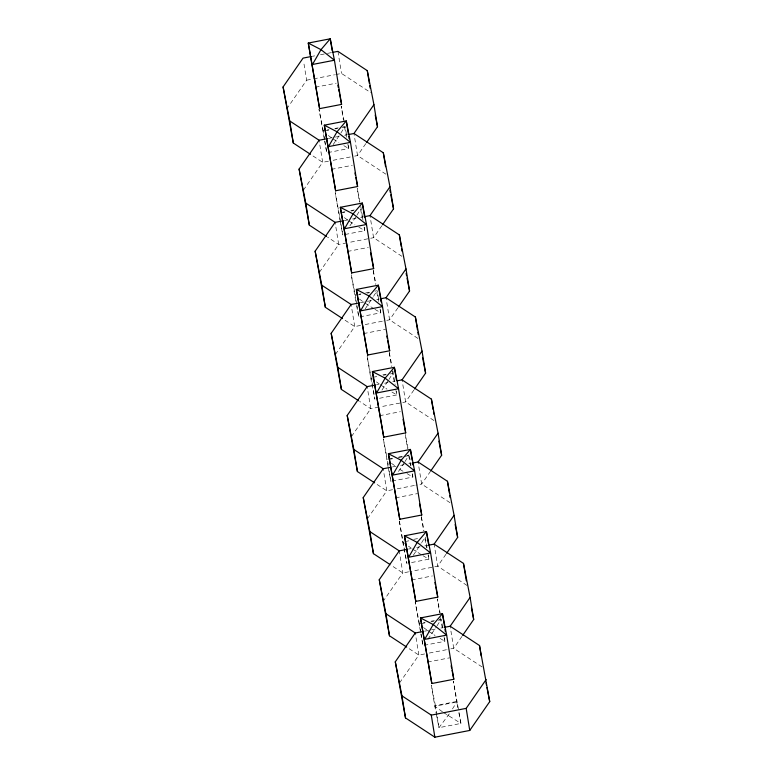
<?xml version="1.0" encoding="UTF-8"?>
<svg xmlns="http://www.w3.org/2000/svg" width="776" height="776" viewBox="0 0 776 776"><rect width="100%" height="100%" fill="white"/><g stroke="black" fill="none" stroke-linecap="round" stroke-linejoin="round"><path stroke-width="0.58" stroke-dasharray="3.88 2.91" d="M333.127 144.656L340.257 134.073M340.868 133.084L344.554 127.119L342.235 127.565M349.869 225.874L356.291 216.203M356.902 215.204L360.588 209.248L362.567 219.395M365.195 308.906L372.936 297.334M373.547 296.335L376.612 291.369L378.591 301.524M381.928 390.124L388.349 380.453M388.96 379.454L392.646 373.498L392.268 371.17M404.383 462.583L397.962 472.254M404.994 461.584L408.68 455.619L404.053 456.521M413.288 555.286L421.029 543.714M421.64 542.715L424.705 537.749L426.684 547.895M427.896 639.22L436.442 626.833M437.053 625.834L440.739 619.869L440.361 617.55M436.335 714.143L438.974 727.684L450.022 712.931M452.476 708.954L456.763 701.999L453.378 681.076L460.954 723.426L438.974 727.684L437.092 716.064M286.654 109.028L306.627 80.2L303.61 61.605M303.377 190.159L322.661 162.32L319.082 140.243M365.797 143.638L357.532 155.569L354.05 156.248M319.411 272.279L338.685 244.45L335.116 222.363M381.831 225.767L373.566 237.698L347.988 242.645M335.436 354.409L354.719 326.57L351.14 304.493M397.865 307.888L389.6 319.819L383.78 320.944M351.47 436.529L370.753 408.7L367.174 386.623M413.889 390.018L405.625 401.949L380.046 406.896M367.504 518.659L386.778 490.82L383.199 468.743M430.612 471.148L421.659 484.069L415.849 485.194M382.84 601.778L402.812 572.95L399.233 550.873M445.948 554.268L437.693 566.199L409.786 571.602M399.562 682.909L418.836 655.07L415.451 634.157M461.982 636.398L453.717 648.319L447.907 649.444M312.35 56.318L314.678 55.862M320.488 54.737L326.298 53.612M327.462 53.389L330.954 52.71M306.627 80.2L312.437 79.065M313.601 78.842L334.534 74.797M335.688 74.564L341.508 73.439L370.86 92.722M315.425 87.213L336.241 83.187M324.688 140.019L323.185 130.727L328.966 129.602M334.747 128.486L338.22 127.817M342.846 126.915L345.155 126.469L346.853 136.925M324.892 130.921L329.519 130.029M335.3 128.913L337.608 128.467M328.384 138.438L334.194 137.313M335.358 137.09L340.004 136.188M344.66 135.286L346.988 134.84M327.918 152.581L348.734 148.546L348.172 145.064M328.471 161.195L322.661 162.32L311.525 155.006M333.117 160.292L352.886 156.471M331.459 169.343L352.275 165.307M342.682 212.178L345 211.732M350.781 210.606L354.254 209.937M340.926 213.051L345.553 212.158M351.334 211.033L353.643 210.587M344.408 220.568L347.9 219.889M352.546 218.987L356.038 218.318M360.685 217.416L363.013 216.97M345.107 234.478L364.769 230.676L364.206 227.193M346.824 242.869L338.685 244.45L327.55 237.136M347.483 251.463L368.309 247.437M356.756 304.27L355.243 294.977L361.034 293.852M365.651 292.959L369.124 292.29M374.905 291.165L377.223 290.719L378.911 301.185M356.95 295.181L361.577 294.279M367.358 293.163L369.677 292.717M360.442 302.688L366.253 301.563M367.417 301.34L372.073 300.438M376.719 299.536L379.047 299.09M359.977 316.831L380.793 312.806L380.046 308.15M360.53 325.445L354.719 326.57L343.584 319.256M365.186 324.543L382.626 321.167M363.517 333.593L385.497 329.334M382.84 374.866L386.312 374.187M372.984 377.301L377.611 376.409M383.392 375.283L385.701 374.837M390.328 373.945L392.646 373.498L394.625 383.645M376.476 384.818L378.795 384.363M384.615 383.237L388.097 382.568M392.753 381.666L395.081 381.22M379.483 398.282L396.827 394.926L396.264 391.444M378.892 407.119L370.753 408.7L359.608 401.386M379.551 415.713L400.368 411.687M388.252 465.037L387.311 459.227L394.247 457.879M398.874 456.986L402.346 456.317M406.973 455.425L409.282 454.969M389.019 459.431L393.636 458.529M398.263 457.636L402.889 456.744M392.501 466.939L395.993 466.269M400.639 465.367L404.131 464.688M408.777 463.796L411.105 463.34M392.045 481.081L412.861 477.056L412.298 473.564M392.588 489.695L386.778 490.82L375.642 483.506M397.244 488.793L414.685 485.417M395.576 497.843L417.556 493.584M413.744 539.339L418.371 538.437M405.043 541.551L410.824 540.435M408.535 549.068L410.863 548.622M416.673 547.497L420.165 546.818M424.811 545.916L428.303 545.247M411.542 562.532L428.885 559.176L428.139 554.53M408.622 571.825L402.812 572.95L390.658 564.967M411.61 579.963L432.426 575.938M420.873 632.779L419.37 623.477L425.151 622.362M430.932 621.236L434.405 620.567M439.032 619.675L441.34 619.229L443.038 629.685M421.077 623.681L425.704 622.779M431.485 621.663L433.794 621.217M438.421 620.325L440.739 619.869L442.718 630.025M424.569 631.198L430.379 630.073M431.543 629.84L435.026 629.171M440.846 628.046L443.164 627.59M424.103 645.331L444.92 641.306L444.357 637.814M424.656 653.945L418.836 655.07L407.701 647.766M429.303 653.053L446.743 649.677M427.644 662.093L449.614 657.835M436.907 714.9L435.404 705.607L457.374 701.349M333.098 138.962L338.908 142.765M343.826 145.655L348.734 148.546L347.852 144.035M349.122 221.092L354.942 224.894M358.871 227.203L364.769 230.676L364.109 227.29M365.156 303.212L373.916 308.751M374.905 309.333L380.793 312.806L379.92 308.285M380.23 384.654L387.001 389.145M391.919 392.035L396.827 394.926L395.944 390.415M403.035 471.274L400.086 469.538L399.912 468.452M406.964 473.583L412.861 477.056L412.201 473.67M412.289 548.904L422.008 555.131M422.998 555.713L428.885 559.176L428.012 554.665M428.323 631.024L435.094 635.525M440.011 638.415L444.92 641.306L444.037 636.795M443.397 712.465L460.954 723.426L458.752 712.155M385.885 174.183L357.532 155.569L353.963 133.491M401.91 256.313L373.566 237.698L369.987 215.612M417.944 338.433L389.6 319.819L386.021 297.741M433.978 420.563L405.625 401.949L402.055 379.862M450.002 502.683L421.659 484.069L418.08 461.992M467.045 585.473L437.693 566.199L434.114 544.122M482.071 666.933L453.717 648.319L450.148 626.242M328.316 135.509L332.138 138.274M344.34 217.639L348.172 220.403M359.424 299.07L364.196 302.524M372.781 386.399L367.096 355.67L370.666 377.747L372.587 379.134M376.409 381.889L379.27 383.965M391.482 463.33L395.304 466.085M399.339 521.084L402.734 541.997L404.645 543.384M408.467 546.139L411.338 548.215M423.541 627.58L427.363 630.335M442.446 711.776L434.793 706.247L431.407 685.334L435.404 705.607M344.059 120.833L341.197 106.166L343.419 120.144M359.87 201.828L357.232 188.296L359.453 202.274M360.753 206.338L363.071 220.219M373.256 270.417L375.904 283.958M389.29 352.546L391.928 366.078M392.811 370.589L395.13 384.469M407.963 448.208L405.324 434.667L407.545 448.644M421.349 516.797L423.997 530.328M440.244 613.583L437.383 598.917L439.604 612.904M344.554 127.119L346.532 137.274M408.68 455.619L410.659 465.775M457.869 707.634L456.763 701.999L434.793 706.247L436.112 713.018M323.185 130.727L319.004 109.29L326.764 152.804L324.882 141.184M351.285 274.675L355.243 294.977M383.344 438.925L387.311 459.227M399.378 521.045L406.915 563.434L404.053 548.768M419.37 623.477L415.189 602.05L422.949 645.554L421.067 633.934M339.927 220.268L335.222 192.584L340.722 222.149M340.15 221.393L342.788 234.934L340.906 223.313M355.738 301.263L351.256 274.704M356.62 305.773L358.822 317.054L356.941 305.434M370.666 377.747L374.856 399.184L372.975 387.563M388.019 466.648L383.315 438.954M388.243 467.773L390.881 481.304L389.193 470.848M402.734 541.997L403.83 547.643M425.316 537.099L427.004 547.555M421.32 516.826L423.58 530.774M409.476 456.133L410.979 465.435M389.261 352.576L391.511 366.524M448.004 714.832L448.179 715.908M337.929 51.361L341.508 73.439M373.227 270.455L375.487 284.394M431.97 632.702L432.145 633.788M415.946 550.582L416.12 551.658M383.877 386.332L384.052 387.408M367.853 304.202L368.028 305.288M351.819 222.081L351.994 223.158M335.785 139.952L335.959 141.038"/><path stroke-width="1.16" d="M310.507 154.346L293.299 143.036L283.085 86.941L303.047 58.113L311.186 56.541M326.541 236.467L309.333 225.166L299.109 169.071L319.082 140.243L327.22 138.661M348.143 134.617L353.963 133.491L373.925 104.663L367.29 70.645L337.929 51.361L332.118 52.487M366.485 142.648L377.505 126.74L373.925 104.663M342.565 318.596L325.357 307.296L315.143 251.191L335.116 222.363L343.254 220.791M364.177 216.737L369.987 215.612L389.959 186.783L383.315 152.765L353.963 133.491M382.519 224.768L393.539 208.87L389.959 186.783M358.599 400.717L341.392 389.416L331.177 333.321L351.14 304.493L359.278 302.921M380.211 298.867L386.021 297.741L405.993 268.913L399.349 234.895L369.987 215.612M398.554 306.898L409.563 290.99L405.993 268.913M374.633 482.847L357.416 471.546L347.202 415.451L367.174 386.623L375.312 385.041M397.399 380.764L402.055 379.862L422.018 351.033L415.383 317.015L386.021 297.741M414.578 389.019L425.597 373.12L422.018 351.033M389.649 564.307L373.45 553.666L363.236 497.571L383.199 468.743L390.183 467.394M412.269 463.117L418.08 461.992L438.052 433.163L431.407 399.145L402.055 379.862M431.301 470.149L441.631 455.24L438.052 433.163M406.692 647.097L389.484 635.796L379.27 579.701L399.233 550.873L407.371 549.292M428.303 545.247L434.114 544.122L454.086 515.293L447.442 481.275L418.08 461.992M446.636 553.278L457.656 537.37L454.086 515.293M444.328 627.367L450.148 626.242L479.5 645.525L489.724 701.62L469.752 730.449L434.87 737.2L405.509 717.916L395.294 661.821L415.267 632.993L423.405 631.422M450.148 626.242L470.11 597.413L463.476 563.395L434.114 544.122M462.671 635.398L473.69 619.49L470.11 597.413M469.752 730.449L466.172 708.372L486.145 679.543M319.605 108.64L341.585 104.391L334.427 60.227L330.246 38.8L308.276 43.058L319.605 108.64L308.276 43.058L321.002 49.654L334.427 60.227L312.456 64.486L321.002 49.654L330.246 38.8L332.176 50.731M335.639 190.77L357.61 186.512L350.461 142.357L346.28 120.93L324.3 125.179L335.639 190.77L324.3 125.179L337.036 131.784L350.461 142.357L328.49 146.615L337.036 131.784L346.28 120.93L348.405 134.054M351.673 272.9L373.644 268.642L366.495 224.487L362.314 203.05L340.334 207.308L351.673 272.9L340.334 207.308L353.061 213.904L366.495 224.487L344.515 228.736L353.061 213.904L362.314 203.05L364.633 217.377M367.698 355.02L389.678 350.771L382.519 306.607L378.339 285.18L356.368 289.429L367.698 355.02L356.368 289.429L369.095 296.034L382.519 306.607L360.549 310.866L369.095 296.034L378.339 285.18L380.269 297.111M383.732 437.15L405.702 432.892L398.554 388.737L394.373 367.3L372.393 371.558L383.732 437.15L372.393 371.558L385.129 378.164L398.554 388.737L376.583 392.986L385.129 378.164L394.373 367.3L396.497 380.434M399.766 519.27L421.737 515.022L414.588 470.857L410.397 449.43L388.427 453.679L399.766 519.27L388.427 453.679L401.153 460.284L414.588 470.857L392.608 475.116L401.153 460.284L410.397 449.43L412.143 460.168M415.79 601.4L437.771 597.142L430.612 552.987L426.431 531.55L404.461 535.809L415.79 601.4L404.461 535.809L417.187 542.414L430.612 552.987L408.642 557.236L417.187 542.414L426.431 531.55L428.362 543.491M431.825 683.52L453.795 679.272L446.646 635.107L442.465 613.68L420.485 617.929L431.825 683.52L420.485 617.929L433.221 624.534L446.646 635.107L424.676 639.366L433.221 624.534L442.465 613.68L444.59 626.804M395.294 661.821L401.939 695.839L431.291 715.123L466.172 708.372M283.085 86.941L289.72 120.959L319.082 140.243M299.109 169.071L305.754 203.089L335.116 222.363M315.143 251.191L321.788 285.209L351.14 304.493M331.177 333.321L337.812 367.339L367.174 386.623M347.202 415.451L353.846 449.459L383.199 468.743M363.236 497.571L369.871 531.589L399.233 550.873M379.27 579.701L385.905 613.719L415.267 632.993M375.215 115.013L377.505 126.74M389.872 190.101L390.328 192.448M390.784 194.786L393.539 208.87M406.129 273.394L406.585 275.742M407.051 278.089L409.563 290.99M422.619 357.872L425.597 373.12M438.876 441.166L441.631 455.24M455.143 524.469L457.656 537.37M471.401 607.763L473.69 619.49M486.057 682.851L486.513 685.198M486.969 687.546L489.724 701.62M337.841 85.214L338.278 87.475M338.724 89.725L339.16 91.985M339.607 94.236L341.585 104.391M354.971 172.98L355.408 175.24M355.854 177.491L357.61 186.512M370.559 252.85L373.644 268.642M386.817 336.105L387.253 338.355M387.69 340.615L389.678 350.771M403.064 419.36L405.702 432.892M419.535 503.74L421.737 515.022M434.909 582.485L435.346 584.735M435.782 586.995L437.771 597.142M451.157 665.73L451.593 667.99M452.039 670.251L453.795 679.272M479.5 645.525L481.198 655.982M463.476 563.395L466.298 580.826M447.442 481.275L449.323 492.896M449.702 495.214L450.08 497.542M431.407 399.145L433.105 409.602M433.483 411.93L433.862 414.248M415.383 317.015L417.449 329.8M417.827 332.128L418.206 334.446M399.349 234.895L401.231 246.516M401.609 248.844L401.987 251.162M383.315 152.765L385.575 166.714M367.29 70.645L369.357 83.43M369.735 85.748L370.113 88.076M444.978 629.19L445.366 631.586M412.531 462.554L412.919 464.94M380.657 299.497L381.045 301.883M348.793 136.44L349.181 138.826M431.291 715.123L434.87 737.2M401.939 695.839L405.509 717.916M385.905 613.719L389.484 635.796M369.871 531.589L373.45 553.666M353.846 449.459L357.416 471.546M337.812 367.339L341.392 389.416M321.788 285.209L325.357 307.296M305.754 203.089L309.333 225.166M289.72 120.959L293.299 143.036"/></g></svg>
